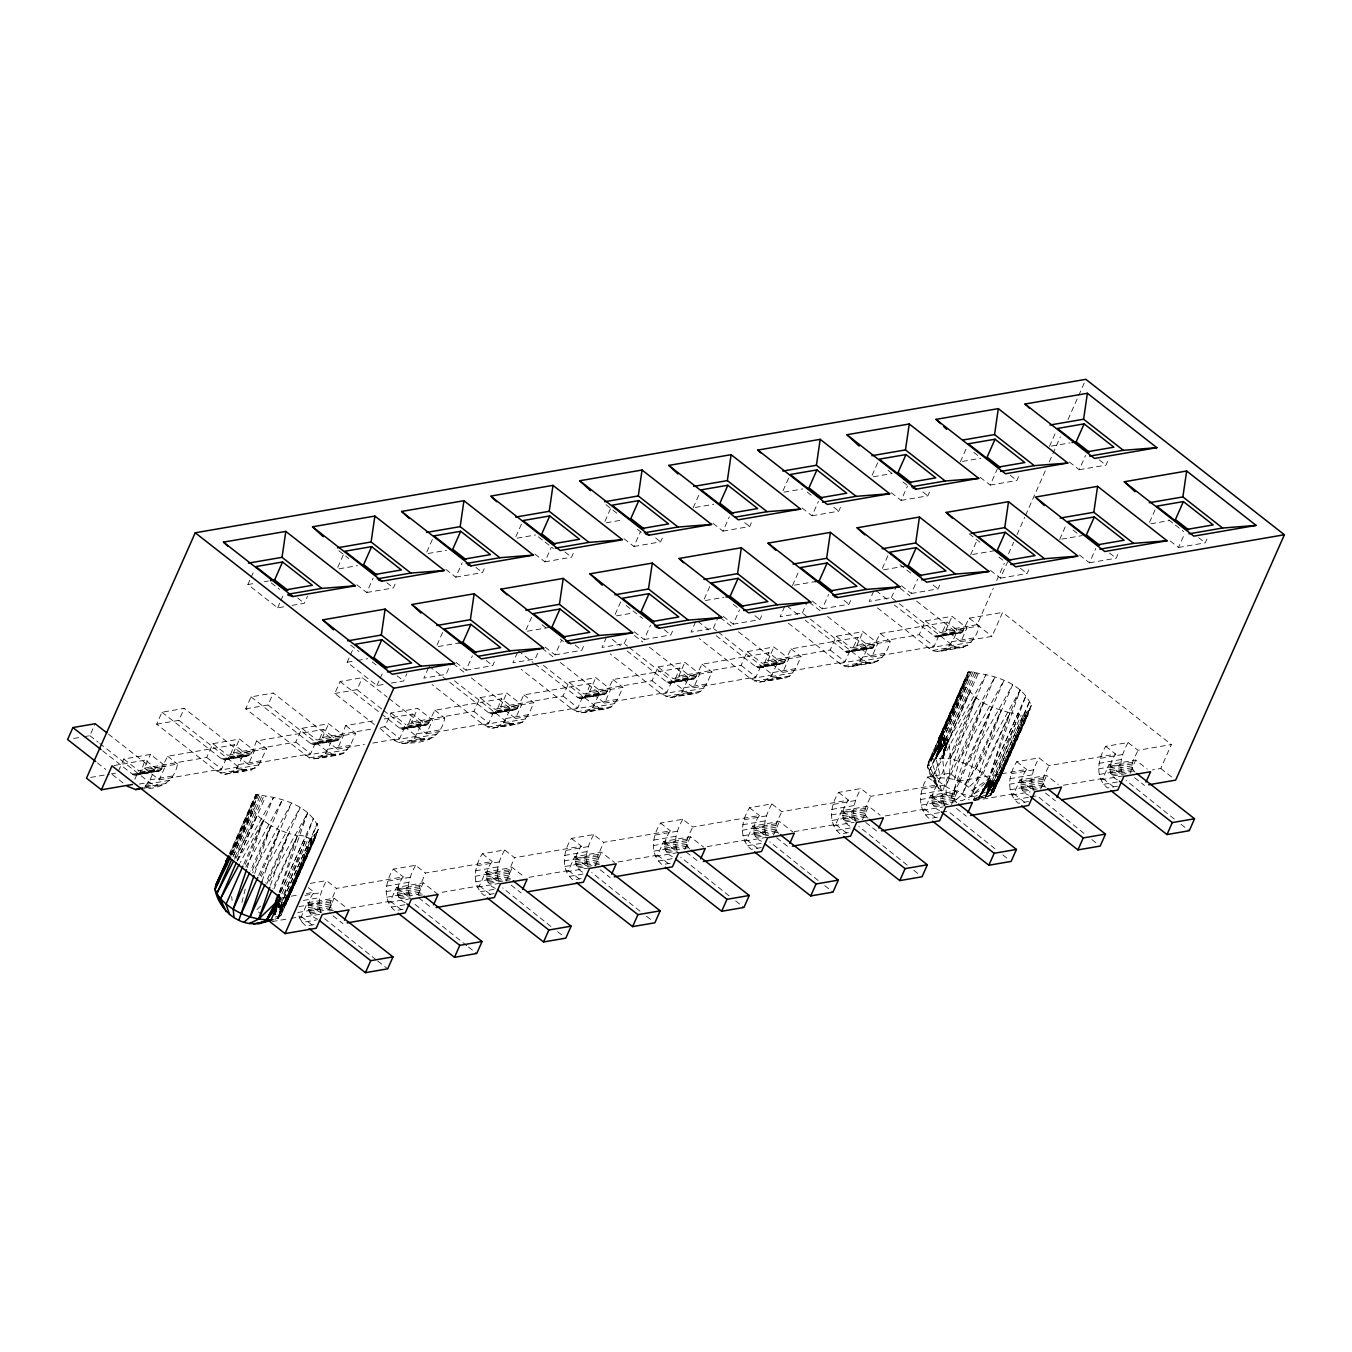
<?xml version="1.0" encoding="UTF-8"?>
<svg xmlns="http://www.w3.org/2000/svg" width="1352" height="1352" viewBox="0 0 1352 1352"><rect width="100%" height="100%" fill="white"/><g stroke="black" fill="none" stroke-linecap="round" stroke-linejoin="round"><path stroke-width="0.75" stroke-dasharray="5 3.75" d="M971.446 671.471L942.192 737.499L942.107 746L935.99 758.168L940.62 777.907C953.785 777.518 969.908 783.501 975.485 796.193L973.339 800.232L990.543 795.382L993.433 792.509L1031.272 705.457C1021.689 681.56 990.898 674.023 968.083 672.045L938.457 738.733C935.719 750.005 946.248 746.203 948.749 740.034L985.997 674.783L950.439 758.861L949.29 778.329M936.497 785.732L935.922 780.628L937.663 778.904L931.072 759.824L935.99 758.168L942.023 746.034L942.192 737.499L938.457 738.733L939.116 744.8L931.072 759.824L928.182 762.697L927.523 766.584C931.545 783.568 944.085 797.984 961.728 800.823L971.175 796.345L988.616 779.648L1017.87 713.619L1022.805 715.85L1027.013 716.036L1028.162 714.921L1026.675 712.098L1030.173 709.361L997.404 778.127C996.914 783.89 985.692 788.622 988.616 779.648L1009.876 712.859L1017.87 713.619M317.788 919.259C305.163 914.746 306.938 900.838 314.154 892.236L307.546 887.047M319.934 908.713L297.66 912.549L299.485 917.805L321.742 913.969C316.182 902.882 321.134 890.681 326.491 880.625L336.428 888.399L403.217 876.89C397.235 884.631 393.5 898.015 405.194 902.612M309.98 912.87L332.237 909.034L330.598 902.054L336.428 888.399M403.014 909.304L394.919 910.69C382.126 900.28 385.235 881.47 393.297 869.116L415.554 865.28L425.491 873.054L492.28 861.545C485.064 870.147 483.272 884.056 495.914 888.568M388.548 902.46L410.805 898.624C405.245 887.537 410.197 875.336 415.554 865.28M399.043 897.525L421.3 893.689L419.661 886.709L425.491 873.054M494.105 893.604L483.982 895.345C471.189 884.935 474.298 866.125 482.36 853.771L504.617 849.935L514.554 857.709L581.343 846.2C574.127 854.802 572.335 868.711 584.977 873.223M477.611 887.115L499.868 883.278C494.308 872.192 499.26 859.99 504.617 849.935M488.106 882.18L510.363 878.344L508.724 871.364L514.554 857.709M581.14 878.614L573.045 880C560.252 869.589 563.345 850.78 571.423 838.426L593.68 834.59L603.617 842.364L670.406 830.855C664.423 838.595 660.689 851.98 672.383 856.577M566.674 871.77L588.931 867.933C583.371 856.847 588.323 844.645 593.68 834.59M577.152 866.835L599.426 862.982L597.787 856.019L603.617 842.364M670.203 863.269L662.108 864.655C649.315 854.244 652.408 835.435 660.486 823.081L682.743 819.244L692.68 827.018L759.469 815.51C753.486 823.25 749.752 836.635 761.446 841.231M655.737 856.424L677.994 852.588C672.434 841.502 677.386 829.3 682.743 819.244M689.689 848.853C682.726 842.668 690.264 833.305 692.68 827.018M761.294 847.569L751.171 849.309C738.378 838.899 741.471 820.089 749.549 807.736L771.806 803.899L781.743 811.673L848.532 800.164C841.316 808.75 839.524 822.658 852.166 827.187M744.8 841.079L767.057 837.243C761.497 826.157 766.449 813.955 771.806 803.899M778.752 833.508C771.789 827.323 779.327 817.96 781.743 811.673M848.329 832.578L840.234 833.964C827.441 823.554 830.534 804.744 838.612 792.39L860.869 788.554L870.806 796.328L937.595 784.819C931.612 792.559 927.878 805.944 939.572 810.541M856.12 821.898C850.56 810.811 855.512 798.61 860.869 788.554M867.815 818.163C860.852 811.977 868.39 802.615 870.806 796.328M937.392 817.233L929.297 818.619C916.504 808.209 919.597 789.399 927.675 777.045L949.932 773.209L959.869 780.983L1026.658 769.474C1020.676 777.214 1016.941 790.599 1028.635 795.196M945.183 806.553C939.623 795.466 944.575 783.264 949.932 773.209M956.861 802.818C949.915 796.632 957.453 787.27 959.869 780.983M1028.483 801.533L1018.36 803.274C1005.567 792.863 1008.66 774.054 1016.738 761.7L1038.995 757.864L1048.915 765.638L1115.721 754.129C1109.738 761.869 1106.004 775.254 1117.698 779.851M1034.246 791.207C1028.686 780.121 1033.638 767.919 1038.995 757.864M1045.924 787.472C1038.978 781.287 1046.516 771.924 1048.915 765.638M1117.546 786.188L1107.423 787.929C1094.63 777.518 1097.723 758.709 1105.801 746.355L1128.058 742.518L1137.978 750.292L1171.39 744.529L1160.776 768.477L1152.462 769.896M1101.052 779.698L1123.309 775.862C1117.749 764.776 1122.701 752.574 1128.058 742.518M1134.987 772.127C1128.041 765.942 1135.579 756.579 1137.978 750.292M974.522 793.404L992.503 783.991L1029.886 700.674L993.433 792.509L975.079 798.525M968.083 672.045L938.829 738.074L939.505 745.865L931.072 759.824L939.184 743.887L965.7 678.282L969.198 675.527L967.711 672.721M973.068 671.792L943.814 737.82L945.792 743.853L942.597 757.847L944.575 777.721M241.923 902.477L245.591 887.622M954.428 779.698L959.007 761.159L994.886 676.963L950.439 758.861L935.99 758.168L939.505 745.865L940.586 746.253L935.99 758.168L944.524 744.8L942.192 737.499L948.749 740.034L950.439 758.861C967.204 763.424 987.585 771.046 994.109 788.622L975.485 796.193M1026.675 712.098L997.404 778.127L998.537 781.608L988.887 784.515L985.625 797.038L974.201 800.181M994.109 788.622L1031.272 705.457L993.433 792.509L997.404 778.127L990.543 795.382L985.625 797.038L989.664 784.988L988.887 784.515L985.625 797.038C964.449 798.102 941.871 788.3 929.111 771.215L965.987 686.951L964.601 682.185L965.7 678.282L928.182 762.697L935.922 780.628M274.777 919.242L278.039 918.143L281.317 906.178L284.613 901.547L318.785 828.218C309.185 804.322 278.411 796.801 255.579 794.824L256.711 798.305L231.631 854.886M974.775 672.35L945.521 738.378L946.991 742.704L942.597 757.847L944.524 744.8L942.107 746L943.933 745.155L935.99 758.168L939.556 745.915L940.586 746.253L938.829 738.074L939.116 744.8M275.436 917.078L280.946 915.27L284.917 900.888L278.039 918.143L281.639 905.857L286.404 903.711L284.917 900.888L314.171 834.877L317.686 832.122L280.946 915.27L278.039 918.143L282.129 905.316L286.032 904.37L315.658 837.682L314.171 834.877M279.239 892.59L297.372 835.62C303.777 833.677 309.219 840.809 315.286 838.358L315.658 837.682M989.529 784.937L985.625 797.038L993.821 783.399L998.537 781.608L1028.162 714.921M976.465 673.11L947.211 739.138L947.989 741.403L942.597 757.847L944.896 744.546L942.192 737.499L945.792 743.853M315.591 836.854L286.337 902.866L283.498 903.508L278.039 918.143L284.207 902.308L285.83 901.902L284.275 902.19L278.039 918.143L282.382 905.029L286.404 903.711L283.345 903.711L278.039 918.143L282.602 904.758L286.404 903.711L283.058 904.15L278.039 918.143L315.084 835.891M1024.427 716.171L995.173 782.183L990.205 785.09L985.625 797.038L991.709 784.836L993.821 783.399L990.543 795.382L995.849 780.949L998.908 780.949L994.869 782.267L990.543 795.382L1027.571 713.112M254.751 873.476L270.738 825.548C263.082 820.461 253.973 814.648 252.097 804.947L253.196 801.043L256.711 798.305M939.556 745.915L935.99 758.168L943.223 745.543M951.386 797.393L983.225 702.77L975.671 697.649L965.987 686.951L927.523 766.584L935.533 782.96M247.196 867.714L263.167 820.427L240.284 862.475M262.085 881.301L279.391 829.993L270.738 825.548L250.272 871.127M946.451 794.807L945.724 786.34L975.671 697.649L932.88 776.285L938.744 788.774M956.591 799.438L962.607 794.047L991.878 707.231L983.225 702.77L945.724 786.34M940.113 746.203L935.99 758.168L943.933 745.155M270.468 885.239L288.5 833.44L297.372 835.62L272.749 888.754M279.729 891.813L307.698 812.755L267.51 884.293M972.257 790.362L988.734 778.921L1020.202 689.976L975.891 768.865L964.551 784.329M279.999 906.769L317.382 823.452L281.605 911.4L318.785 828.218L280.946 915.27L281.605 911.4L279.999 906.769L313.596 818.163L280.489 892.202M992.503 783.991L1026.1 695.384L988.734 778.921M278.039 918.143L283.886 902.849L286.337 902.866L283.345 903.711M973.626 799.1L979.017 797.359L988.616 779.648L995.173 782.183L990.593 785.106L985.625 797.038L993.331 783.839L991.709 784.836L998.537 781.608L994.633 782.554L990.543 795.382L996.762 779.428L998.317 779.141L996.711 779.546L990.543 795.382L994.142 783.095L998.537 781.608L994.869 782.267M231.344 854.734L253.196 801.043L230.178 852.842M941.296 746.203L939.606 737.634L940.958 746.253L935.99 758.168L941.296 746.203L940.755 737.432L970.009 671.403M245.219 864.435L273.493 797.545L237.293 860.987M252.216 870.519L282.382 799.725L245.844 867.071M260.142 875.859L291.491 803.173L252.638 872.902M959.633 781.743L1003.995 680.411L959.007 761.159M233.389 855.681L253.5 809.73L231.513 855.225M266.733 884.005L300.144 807.634L260.294 878.276M975.891 768.865L1012.648 684.856L967.677 764.573M230.195 854.819L256.373 794.368M237.158 860.852L257.286 815.019L234.589 859.095M927.523 766.584L964.601 682.185L928.182 762.697L939.944 741.555L969.198 675.527M932.88 776.285L969.773 692.241L929.111 771.215M83.79 736.739L89.857 735.691L95.164 723.726M118.418 771.062L123.759 759.013L150.478 754.416L165.366 766.077L159.266 779.834L144.377 768.173L150.478 754.416M256.711 740.93L266.648 748.704L258.773 764.928L251.354 769.964L224.736 774.24L216.236 770.809L156.663 724.182L161.97 712.217L184.227 708.38L243.799 755.007C252.08 759.925 254.058 745.273 256.711 740.93L323.517 729.421L333.437 737.195L355.711 733.359L350.405 745.324L344.439 752.743L340.417 754.619L318.142 758.455L309.422 757.864L245.726 708.837L251.033 696.871L273.29 693.035L332.862 739.662C341.143 744.58 343.121 729.928 345.774 725.585L376.143 720.362M134.845 779.276L138.648 770.674L165.366 766.077M102.684 750.867L132.462 774.189C140.743 779.107 142.737 764.455 145.391 760.111L155.311 767.885L177.585 764.049C173.884 782.487 160.026 789.145 142.044 788.791M145.171 786.222L150.021 779.867L155.311 767.885M156.663 724.182L178.92 720.346L184.227 708.38M135.301 775.321L160.364 770.725L167.648 756.275L234.454 744.766L244.374 752.54L266.648 748.704M283.835 606.794L277.667 607.859L247.889 584.537L250.272 579.146M251.066 577.355L254.244 570.172M144.377 768.173L206.721 757.441L212.822 743.668L239.541 739.071L254.43 750.732L248.329 764.488L233.44 752.827L239.541 739.071M277.667 607.859L280.05 602.468M280.844 600.677L284.038 593.494M159.266 779.834L221.61 769.102L227.711 755.329L254.43 750.732M161.97 712.217L221.525 758.844C229.806 763.762 231.8 749.109 234.454 744.766M292.049 605.375L304.386 603.245L307.563 596.063M229.096 773.8L236.515 768.764L244.374 752.54M245.726 708.837L267.983 705L273.29 693.035M337.746 567.401L343.307 554.827M229.299 853.957L255.579 794.824M229.891 855.765L255.798 797.291M230.77 854.532L257.505 794.182M232.189 854.599L258.942 794.232M232.983 856.813L260.564 794.57M234.69 857.371L262.288 795.111M236.38 858.131L263.961 795.872M237.09 860.92L265.516 796.784M233.44 752.827L295.784 742.096L301.885 728.322L328.604 723.726L343.493 735.387L337.392 749.143L322.503 737.482L328.604 723.726M243.766 864.215L263.167 820.427M356.793 584.74L366.73 592.514L373.101 578.149M383.106 684.501L376.938 685.565L347.16 662.26L349.543 656.869M350.337 655.078L353.531 647.895M374.504 724.571L334.789 693.491L340.096 681.526L362.353 677.69L387.179 697.108M248.329 764.488L310.673 753.757L316.774 739.983L343.493 735.387M251.033 696.871L310.588 743.499C318.869 748.417 320.863 733.764 323.517 729.421M366.73 592.514L393.449 587.9L396.626 580.718M318.142 758.455L325.579 753.419L333.437 737.195M334.789 693.491L357.046 689.655L362.353 677.69M273.949 888.923L307.698 812.755M426.81 552.055L432.37 539.482M280.286 892.979L305.366 836.381M281.841 893.892L306.904 837.294M280.168 902.19L308.594 838.054M376.938 685.565L379.337 680.174M380.132 678.383L383.309 671.2M310.301 838.612L281.047 904.623L286.032 904.37L282.382 905.029M311.94 838.933L282.669 904.944L278.089 907.868L284.106 905.012L313.36 839M279.222 907.598L286.032 904.37L279.137 907.631L285.255 904.826L314.509 838.798M391.336 683.081L403.656 680.969L406.851 673.786M380.689 727.46L384.847 726.751L390.948 712.977L417.667 708.38L432.555 720.041L426.455 733.798L411.566 722.137L417.667 708.38M290.933 918.346L301.327 916.555L307.428 902.798L334.147 898.184L345.723 907.26M445.856 569.395L455.793 577.169L462.147 562.804M437.017 645.107L442.594 632.55M428.398 667.888L423.852 678.146L446.109 674.31L450.655 664.052M372.73 743.059L399.736 738.412L405.837 724.638L432.555 720.041M381.45 713.907L399.651 728.153C407.932 733.071 409.909 718.419 412.58 714.076L422.5 721.85L444.774 718.013C441.056 737.617 425.677 743.025 407.205 743.11C394.192 745.645 386.114 731.432 376.16 725.872M328.806 910.234L334.147 898.184M455.793 577.169L482.512 572.555L485.689 565.373M407.205 743.11L414.641 738.074L422.5 721.85M402.49 729.286L427.553 724.689L434.837 710.239L501.643 698.731L511.563 706.505L533.837 702.668L528.531 714.633L522.548 722.053L518.543 723.928L491.925 728.204L483.408 724.773L432.116 684.619M515.872 536.71L521.433 524.137M456.08 662.446L466.001 670.22L472.372 655.855M466.001 670.22L492.719 665.623L495.914 658.441M411.566 722.137L473.91 711.405L480.011 697.632L506.73 693.035L521.618 704.696L515.518 718.453L500.629 706.792L506.73 693.035M350.912 908.02L390.39 901.209L396.491 887.453L423.21 882.839L438.099 894.5M534.919 554.05L544.856 561.824L551.21 547.459M526.08 629.762L531.657 617.205M517.461 652.543L512.915 662.801L535.172 658.965L539.718 648.707M426.455 733.798L488.799 723.067L494.9 709.293L521.618 704.696M429.159 666.181L488.714 712.808C496.995 717.726 498.972 703.074 501.643 698.731M417.869 894.889L423.21 882.839M544.856 561.824L571.575 557.21L573.958 551.819M496.268 727.765L503.688 722.728L511.563 706.505M491.553 713.94L516.616 709.344L523.9 694.894L590.706 683.385L600.626 691.159L622.9 687.323L617.594 699.288L611.611 706.707L607.606 708.583L580.988 712.859L572.471 709.428L521.179 669.274M604.935 521.365L610.496 508.791M545.143 647.101L555.064 654.875L561.435 640.51M555.064 654.875L581.783 650.278L584.96 643.096M500.629 706.792L562.973 696.06L569.074 682.287L595.793 677.69L610.682 689.351L604.581 703.108L589.692 691.447L595.793 677.69M442.036 892.303L479.453 885.864L485.554 872.108L512.273 867.494L523.849 876.569M623.982 538.704L633.919 546.478L640.273 532.113M615.143 614.416L620.703 601.86M606.524 637.198L601.978 647.456L624.235 643.62L627.548 646.205M515.518 718.453L577.862 707.704L583.963 693.948L610.682 689.351M534.767 663.781L577.777 697.463C586.058 702.381 588.035 687.729 590.706 683.385M506.172 881.267L512.273 867.494M633.919 546.478L660.638 541.865L663.021 536.474M585.332 712.419L592.751 707.383L600.626 691.159M624.235 643.62L627.277 636.775M580.616 698.595L605.679 693.998L612.963 679.549L679.769 668.04L689.689 675.814L711.963 671.978L706.657 683.943L700.674 691.362L696.669 693.238L670.051 697.497L661.534 694.083L610.242 653.929M693.187 507.811L699.559 493.446M634.206 631.756L644.127 639.53L650.498 625.165M644.127 639.53L670.846 634.933L673.228 629.542M589.692 691.447L652.036 680.715L658.137 666.942L684.856 662.345L699.745 674.006L693.644 687.762L678.755 676.101L684.856 662.345M529.021 877.33L568.516 870.519L574.617 856.762L601.336 852.149L614.568 862.508M713.045 523.359L722.982 531.116L729.336 516.768M704.206 599.071L709.766 586.514M695.587 621.852L691.041 632.111L713.298 628.274L716.611 630.86M604.581 703.108L666.925 692.359L673.026 678.603L699.745 674.006M627.125 651.022L666.84 682.118C675.121 687.036 677.098 672.383 679.769 668.04M595.235 865.922L601.336 852.149M722.982 531.116L749.701 526.519L752.084 521.128M674.394 697.074L681.814 692.038L689.689 675.814M713.298 628.274L718.605 616.309M669.679 683.25L694.742 678.653L702.026 664.204L768.832 652.695L778.752 660.469L801.026 656.633L795.72 668.598L789.737 676.017L785.732 677.876L759.114 682.152L750.597 678.738L699.305 638.583M788.622 478.101L782.25 492.466L802.818 488.917M723.269 616.411L733.19 624.185L739.561 609.82M733.19 624.185L759.908 619.588L762.291 614.197M678.755 676.101L741.099 665.37L747.2 651.596L773.919 647L788.808 658.661L782.707 672.417L767.818 660.756L773.919 647M618.084 861.968L657.579 855.174L663.68 841.4L690.399 836.803L703.631 847.163M802.108 508.014L812.045 515.771L818.399 501.423M792.475 585.517L798.829 571.169M784.65 606.507L780.104 616.765L802.361 612.929L861.934 659.556C875.099 670.186 887.943 653.641 890.089 641.287L880.152 633.513L872.851 647.963L846.335 652.222L805.251 620.331M693.644 687.762L755.988 677.014L762.089 663.257L788.808 658.661M716.188 635.677L755.903 666.773C764.184 671.69 766.162 657.038 768.832 652.695M690.399 836.803L684.298 850.577L699.187 862.221M812.045 515.771L838.764 511.174L841.147 505.783M763.457 681.712L770.877 676.693L778.752 660.469M802.361 612.929L806.907 602.671M758.742 667.905L783.788 663.308L791.089 648.859L857.895 637.35L867.815 645.124L890.089 641.287M872.108 475.329L877.685 462.756M812.332 601.065L822.253 608.839L828.624 594.474M822.253 608.839L848.971 604.243L851.354 598.851M767.818 660.756L830.162 650.025L836.263 636.251L862.982 631.654L877.87 643.298L871.77 657.072L856.881 645.411L862.982 631.654M707.147 846.622L746.642 839.829L752.743 826.055L779.462 821.458L792.694 831.818M891.171 492.669L901.108 500.426L907.462 486.078M882.332 568.381L887.892 555.807M873.713 591.162L869.167 601.42L891.424 597.584L950.997 644.211C964.162 654.841 977.006 638.296 979.135 625.942L969.215 618.168L961.914 632.618L935.398 636.876L894.314 604.986M782.707 672.417L845.051 661.669L851.152 647.912L877.87 643.298M847.805 652.56L851.726 650.735L857.895 637.35M773.361 835.215L779.462 821.458M901.108 500.426L927.827 495.829L930.21 490.438M788.368 623.238L839.66 663.393C852.842 674.023 865.686 657.478 867.815 645.124M891.424 597.584L896.731 585.602L909.964 595.978M960.376 461.776L966.748 447.411M901.395 585.72L911.316 593.494L917.687 579.129M911.316 593.494L938.034 588.88L940.417 583.506M856.881 645.411L919.225 634.679L925.326 620.906L952.045 616.309L966.933 627.953L960.833 641.727L945.944 630.066L952.045 616.309M794.131 831.649L835.705 824.483L841.806 810.71L868.525 806.113L880.101 815.172M980.234 477.324L990.171 485.081L997.32 468.924M970.601 554.827L976.955 540.462M871.77 657.072L934.114 646.324L940.215 632.567L966.933 627.953M936.868 637.215L940.789 635.389L946.958 622.005L956.878 629.778L979.135 625.942M862.424 819.87L868.525 806.113M990.171 485.081L1016.89 480.484L1020.067 473.301M877.431 607.893L928.723 648.047C941.905 658.678 954.749 642.132 956.878 629.778M1049.439 446.43L1055.811 432.065M945.944 630.066L977.107 624.692L993.247 588.272M996.661 580.6L1004.299 563.361M1008.541 553.762L1013.645 542.27M1017.042 534.598L1024.681 517.343M1025.543 515.433L1045.924 469.431M1049.321 461.759L1060.357 436.831M1068.012 419.576L1084.997 381.247M990.458 570.375L1000.379 578.149L1007.544 561.993M968.86 671.606L938.525 739.578L939.302 743.346L931.072 759.824L939.268 745.51L938.829 738.074L940.958 746.253M939.184 743.887L938.457 738.733L939.116 744.394L931.072 759.824L939.471 742.789L939.032 740.541L939.944 741.555L931.072 759.824L939.15 745.189L938.829 738.074L939.184 745.256L931.072 759.824L939.691 742.18L938.525 739.578L939.319 743.296L939.032 740.541L968.302 674.513M960.833 641.727L992.013 636.353L1002.609 612.422L1171.39 744.529M978.003 674.023L948.749 740.034L942.597 757.847L945.487 744.09L942.192 737.499M1000.379 578.149L1027.097 573.535L1029.48 568.161M885.273 815.932L924.768 809.138L930.869 795.365L957.588 790.768L969.164 799.826M975.671 697.649L938.542 781.439L942.141 791.866M1069.297 461.962L1079.234 469.735L1085.588 455.37M1059.664 539.482L1066.018 525.117M951.487 804.524L957.588 790.768M1079.234 469.735L1105.953 465.139L1109.13 457.956M1020.202 689.976L983.073 773.767L968.86 787.27M1019.408 714.532L990.154 780.543L988.075 781.456L979.017 797.359L988.887 784.515L990.205 785.09L988.887 784.515M1022.805 715.85L993.551 781.862L988.042 782.69L979.017 797.359L988.295 783.653L995.173 782.183L988.329 783.737L979.017 797.359L988.177 780.915L990.154 780.543L988.261 780.56L979.017 797.359L988.143 783.18L995.173 782.183L988.515 784.059L979.017 797.359L988.025 782.115L991.844 781.304L1021.098 715.293M1025.864 716.222L996.61 782.25L990.932 785.056L985.625 797.038L992.723 784.295M1079.504 555.03L1089.442 562.804L1095.813 548.439M993.331 783.839L985.625 797.038L991.641 784.87L997.759 782.048L1027.013 716.036M995.849 780.949L998.824 780.104L1028.078 714.076M1089.442 562.804L1116.16 558.19L1119.338 551.008M974.336 800.587L1013.831 793.793L1019.915 780.019L1046.634 775.423L1058.227 784.481M1149.521 522.345L1155.081 509.772M1040.55 789.179L1046.634 775.423M1170.224 540.986L1178.505 547.459L1184.876 533.094M1178.505 547.459L1205.223 542.845L1207.606 537.471M1063.399 785.242L1102.894 778.448L1108.978 764.674L1135.697 760.077L1147.29 769.136M1130.373 772.127L1135.697 760.077M258.688 875.488L279.391 829.993L288.5 833.44L265.82 882.704M953.937 790.633L991.878 707.231L1009.876 712.859L971.175 796.345L1000.987 710.679L962.607 794.047M931.072 759.824L939.589 742.451L939.032 740.541M279.272 909.575L280.844 906.601M979.017 797.359L988.042 782.69L993.551 781.862L988.025 782.115M260.632 905.992L256.373 910.031L259.77 913.141M277.701 907.868L282.669 904.944L277.397 905.705M284.106 905.012L278.428 907.834L285.255 904.826M990.593 785.106L996.61 782.25M279.137 907.631L286.032 904.37M991.641 784.87L998.537 781.608M990.932 785.056L997.759 782.048M277.954 906.702L282.669 904.944L277.684 906.364M937.663 778.904L940.62 777.907M988.143 783.18L993.551 781.862M998.824 780.104L995.985 780.746L990.543 795.382L995.106 781.98L998.908 780.949L995.562 781.371L990.543 795.382L996.39 780.087L998.824 780.104L996.711 779.546M247.889 584.537L256.103 583.118M264.333 581.698L268.44 581.005M338.997 568.837L357.503 565.66M428.06 553.492L446.566 550.298M517.123 538.147L535.629 534.953M606.186 522.802L622.63 519.962M695.249 507.456L713.755 504.262M873.375 476.766L891.864 473.572M962.438 461.421L980.927 458.227M1051.501 446.075L1069.99 442.881M347.16 662.26L355.373 660.841M357.435 660.486L367.71 658.711M438.285 646.56L458.835 643.011M527.348 631.215L549.943 627.311M616.394 615.87L632.837 613.031M705.457 600.508L723.962 597.33M794.52 585.163L815.087 581.63M883.583 569.817L906.195 565.93M972.646 554.472L995.258 550.585M1061.709 539.127L1082.259 535.595M1150.772 523.782L1169.277 520.605M73.667 738.479L81.762 737.093M113.957 765.536L145.391 760.111M384.238 718.96L412.58 714.076M880.152 633.513L946.958 622.005M969.215 618.168L1002.609 612.422M90.652 777.434L109.343 774.223M111.422 773.851L115.579 773.141M322.503 737.482L372.375 728.897M140.084 772.093L162.358 768.257M229.147 756.748L251.421 752.912M318.21 741.403L340.484 737.567M407.273 726.058L429.53 722.221M496.336 710.713L518.593 706.876M585.399 695.367L607.656 691.531M674.462 680.022L696.719 676.169M763.525 664.66L785.782 660.824M852.588 649.315L874.845 645.479M941.651 633.97L963.908 630.133M132.462 774.189L154.736 770.353L159.029 771.35M221.525 758.844L243.799 755.007M310.588 743.499L332.862 739.662M399.651 728.153L421.925 724.317L426.201 725.314M488.714 712.808L510.988 708.972L515.264 709.969M577.777 697.463L600.051 693.627L604.327 694.624M666.84 682.118L689.114 678.282L693.39 679.279M755.903 666.773L778.177 662.936L782.453 663.933M844.966 651.427L867.24 647.591L871.516 648.571M934.029 636.082L956.303 632.246L960.579 633.226M139.222 773.513L161.496 769.677M228.285 758.168L250.559 754.315M317.348 742.806L339.622 738.969M406.411 727.46L428.685 723.624M495.474 712.115L517.748 708.279M584.537 696.77L606.811 692.934M673.6 681.425L695.874 677.589M762.663 666.08L784.937 662.243M851.726 650.735L874 646.898M940.789 635.389L963.063 631.553M133.848 774.983L156.105 771.147M222.911 759.638L245.168 755.802M311.974 744.293L334.231 740.457M401.037 728.948L423.294 725.111M490.1 713.602L512.357 709.766M579.163 698.257L601.42 694.421M668.226 682.912L690.483 679.076M757.289 667.567L779.546 663.731M846.335 652.222L868.609 648.385M935.398 636.876L957.672 633.04M138.09 774.561L160.364 770.725M227.153 759.216L249.427 755.379M316.216 743.87L338.49 740.034M405.279 728.525L427.553 724.689M494.342 713.18L516.616 709.344M583.405 697.835L605.679 693.998M672.468 682.49L694.742 678.653M761.531 667.144L783.788 663.308M850.594 651.799L872.851 647.963M939.657 636.454L961.914 632.618M224.364 759.976L248.092 756.005M313.427 744.631L337.155 740.659M150.021 779.867L172.279 776.031M239.067 764.522L261.342 760.686M328.13 749.16L350.405 745.324M417.193 733.815L439.468 729.979M506.256 718.47L528.531 714.633M595.319 703.125L617.594 699.288M684.382 687.779L706.657 683.943M773.445 672.434L795.72 668.598M862.508 657.089L884.783 653.253M951.571 641.744L973.846 637.907M337.392 749.143L364.415 744.496M139.307 784.059L149.43 782.318L153.553 784.718L162.291 785.309M216.236 770.809L238.493 766.973L242.616 769.372L251.354 769.964M305.298 755.464L327.556 751.627L331.679 754.027L340.417 754.619M394.345 740.119L416.619 736.282L420.742 738.682L429.48 739.274M483.408 724.773L505.682 720.937L509.805 723.337L518.543 723.928M572.471 709.428L594.745 705.592L598.868 707.992L607.606 708.583M661.534 694.083L683.808 690.247L687.931 692.647L696.669 693.238M750.597 678.738L772.871 674.902L776.994 677.301L785.732 677.876M839.66 663.393L861.934 659.556M928.723 648.047L950.997 644.211M147.452 784.109L169.71 780.273M236.515 768.764L258.773 764.928M325.579 753.419L347.836 749.583M414.641 738.074L436.899 734.237M503.688 722.728L525.962 718.892M592.751 707.383L615.025 703.547M681.814 692.038L704.088 688.202M770.877 676.693L793.151 672.857M859.94 661.348L882.214 657.511M949.003 646.002L971.277 642.166M145.458 786.12L153.553 784.718M220.359 773.209L242.616 769.372M309.422 757.864L331.679 754.027M398.485 742.518L420.742 738.682M487.548 727.173L509.805 723.337M576.594 711.828L598.868 707.992M665.657 696.483L687.931 692.647M754.72 681.138L776.994 677.301M843.783 665.792L866.057 661.956M932.846 650.447L955.12 646.611M144.039 787.27L166.313 783.433M233.102 771.924L255.376 768.088M322.165 756.579L344.439 752.743M411.228 741.234L433.485 737.398M500.291 725.889L522.548 722.053M589.354 710.544L611.611 706.707M678.417 695.198L700.674 691.362M767.48 679.853L789.737 676.017M856.543 664.508L878.8 660.672M945.606 649.163L967.863 645.327M145.796 787.844L157.947 785.749M224.736 774.24L247.01 770.403M313.799 758.894L336.073 755.058M402.862 743.549L425.136 739.713M491.925 728.204L514.199 724.368M580.988 712.859L603.262 709.023M670.051 697.497L692.308 693.66M759.114 682.152L781.371 678.315M848.177 666.806L870.434 662.97M937.24 651.461L959.497 647.625M852.52 666.367L874.795 662.531M941.583 651.022L963.858 647.185M310.301 883.414L326.491 880.625M282.72 897.643L298.437 894.939M306.296 893.587L314.154 892.236M304.994 895.379L321.201 892.59M387.99 881.082L410.264 877.245M477.053 865.736L499.31 861.9M566.116 850.391L588.373 846.555M655.179 835.046L677.437 831.21M744.242 819.701L766.5 815.864M833.305 804.356L855.562 800.519M922.368 789.01L944.626 785.174M1011.431 773.665L1033.688 769.829M1100.494 758.32L1122.752 754.484M303.456 900.432L319.647 897.643M386.435 886.135L408.71 882.298M475.498 870.789L497.773 866.953M564.561 855.444L586.836 851.608M653.624 840.099L675.899 836.263M742.687 824.754L764.962 820.918M831.75 809.409L854.008 805.572M920.813 794.063L943.071 790.21M1009.876 778.701L1032.134 774.865M1098.939 763.356L1121.197 759.52M308.864 904.201L331.122 900.364M397.91 888.856L420.185 885.019M486.973 873.51L509.248 869.674M576.037 858.165L598.311 854.329M665.1 842.82L687.374 838.984M754.163 827.475L776.437 823.638M843.226 812.13L865.5 808.293M932.288 796.784L954.563 792.948M1021.351 781.439L1043.626 777.603M1110.414 766.094L1132.689 762.258M298.978 906.617L319.207 903.136M386.013 891.627L408.27 887.791M475.076 876.282L497.333 872.446M564.139 860.937L586.396 857.1M653.202 845.591L675.459 841.755M742.265 830.246L764.522 826.41M831.311 814.901L853.585 811.065M920.374 799.556L942.648 795.72M1009.437 784.211L1031.711 780.374M1098.5 768.865L1120.774 765.029M308.34 905.891L330.598 902.054M397.404 890.546L419.661 886.709M486.466 875.2L508.724 871.364M575.529 859.855L597.787 856.019M664.592 844.493L686.85 840.657M753.655 829.148L775.913 825.312M842.718 813.803L864.976 809.966M931.782 798.457L954.039 794.621M1020.844 783.112L1043.102 779.276M1109.891 767.767L1132.165 763.931M308.188 907.716L330.463 903.88M397.251 892.371L419.526 888.534M486.314 877.026L508.589 873.189M575.377 861.68L597.652 857.844M664.44 846.335L686.715 842.499M753.503 830.99L775.778 827.154M842.566 815.645L864.841 811.808M931.629 800.299L953.904 796.463M1020.692 784.954L1042.967 781.118M1109.755 769.609L1132.013 765.773M308.442 909.575L330.699 905.739M397.505 894.23L419.762 890.393M486.551 878.884L508.825 875.048M575.614 863.539L597.888 859.703M664.677 848.194L686.951 844.358M753.74 832.849L776.014 829.013M842.803 817.504L865.077 813.667M931.866 802.158L954.14 798.322M1020.929 786.813L1043.203 782.977M1109.992 771.468L1132.266 767.632M386.723 897.187L408.997 893.351M475.786 881.842L498.06 878.006M564.849 866.497L587.123 862.66M653.912 851.152L676.186 847.315M742.975 835.806L765.249 831.97M832.038 820.461L854.295 816.625M921.101 805.116L943.358 801.28M1010.164 789.771L1032.421 785.934M1099.227 774.426L1121.484 770.589M309.033 911.332L331.308 907.496M398.096 895.987L420.371 892.151M487.159 880.642L509.434 876.806M576.222 865.297L598.497 861.461M665.285 849.952L687.56 846.115M754.348 834.606L776.623 830.77M843.411 819.261L865.686 815.425M932.474 803.916L954.749 800.08M1021.537 788.554L1043.812 784.718M1110.6 773.209L1132.875 769.372M666.215 851.473L688.489 847.636M755.278 836.127L777.552 832.291M844.341 820.782L866.615 816.946M933.404 805.437L955.678 801.601M1022.467 790.092L1044.741 786.256M1111.53 774.747L1133.804 770.91M311.163 914.07L321.286 912.33M329.381 910.927L333.437 910.234M400.226 898.725L410.349 896.984M418.444 895.582L422.5 894.889M489.289 883.38L503.468 880.946M505.479 880.591L511.563 879.544M578.352 868.035L592.531 865.601M594.542 865.246L600.626 864.198M667.415 852.689L677.538 850.949M756.478 837.344L768.629 835.249M845.541 821.999L861.731 819.211M934.604 806.654L948.766 804.203M1023.667 791.309L1037.829 788.858M1112.73 775.963L1130.948 772.82M272.225 921.574L288.855 918.701M833.863 825.734L854.092 822.253M922.926 810.389L943.155 806.907M1011.989 795.044L1030.207 791.9M299.485 917.805L302.273 922.419L316.452 919.968M391.336 907.074L409.555 903.93M480.399 891.728L494.578 889.278M569.462 876.383L583.642 873.933M658.525 861.038L676.744 857.895M747.588 845.693L761.767 843.242M836.651 830.331L850.83 827.897M925.714 814.986L939.893 812.552M941.905 812.197L947.989 811.149L996.238 849.749M1014.777 799.64L1028.94 797.207M1030.968 796.852L1037.052 795.804L1085.301 834.404M1103.84 784.295L1118.003 781.862M313.968 924.65L305.856 926.036L302.273 922.419M988.075 781.456L991.844 781.304M284.207 902.308L286.337 902.866M1099.328 459.95L1105.953 465.139M1198.599 537.673L1205.223 542.845M1168.77 519.912L1173.739 523.799M1175.395 525.083L1183.659 531.556M1010.265 475.296L1016.89 480.484M1109.536 553.019L1116.16 558.19M973.812 452.362L978.78 456.249M1073.082 530.068L1078.051 533.955M922.858 491.942L927.827 495.829M1020.473 568.364L1027.097 573.535M888.061 470.293L893.03 474.18M902.95 481.954L907.919 485.841M969.131 533.753L982.363 544.129M998.925 557.075L1003.877 560.962M833.795 507.287L838.764 511.174M933.066 585.01L938.034 588.88M977.107 624.692L992.013 636.353M1160.776 768.477L1172.353 777.535M807.262 492.111L812.231 495.998M899.925 564.646L911.501 573.721M1105.801 746.355L1115.721 754.129M916.588 601.15L956.303 632.246M1134.565 777.721L1144.502 785.495M925.326 620.906L940.215 632.567M1108.978 764.674L1120.571 773.75M1174.364 819.058L1126.115 780.459M1180.989 824.247L1189.253 830.72M876.113 590.74L887.706 599.815M919.225 634.679L934.114 646.324M1102.894 778.448L1114.471 787.506M744.732 522.632L749.701 526.519M844.003 600.356L848.971 604.243M1016.738 761.7L1026.658 769.474M809.324 602.248L820.901 611.324M827.525 616.495L867.24 647.591M1045.502 793.066L1055.439 800.84M836.263 636.251L851.152 647.912M1019.915 780.019L1033.165 790.379M1091.926 839.592L1096.878 843.479M787.05 606.085L798.643 615.16M830.162 650.025L845.051 661.669M1013.831 793.793L1025.408 802.851M655.669 537.978L660.638 541.865M754.94 615.701L759.908 619.588M791.089 648.859L801.026 656.633M605.983 504.668L619.216 515.028M637.417 529.291L642.386 533.161M733.392 604.412L738.344 608.299M927.675 777.045L937.595 784.819M720.261 617.594L731.838 626.669M738.462 631.84L778.177 662.936M956.439 808.412L966.376 816.185M747.2 651.596L762.089 663.257M930.869 795.365L944.102 805.724M718.267 632.161L772.871 674.902M1002.863 854.937L1007.815 858.824M697.987 621.43L709.58 630.505M741.099 665.37L755.988 677.014M924.768 809.138L936.344 818.197M564.95 552.038L571.575 557.21M664.238 629.745L670.846 634.933M702.026 664.204L711.963 671.978M538.434 536.862L543.386 540.749M545.042 542.034L553.323 548.523M626.128 605.51L642.673 618.455M838.612 792.39L848.532 800.164M634.51 635.541L642.775 642.014M649.399 647.185L689.114 678.282M865.719 822.472L877.313 831.531M658.137 666.942L673.026 678.603M841.806 810.71L855.039 821.087M629.204 647.507L683.808 690.247M907.175 865.111L858.926 826.495M913.8 870.282L918.752 874.169M612.236 639.378L620.517 645.85M652.036 680.715L666.925 692.359M835.705 824.483L847.282 833.542M475.887 567.384L482.512 572.555M575.175 645.09L581.783 650.278M612.963 679.549L622.9 687.323M542.017 624.742L546.985 628.629M560.218 638.989L563.53 641.575M749.549 807.736L759.469 815.51M542.135 648.284L553.712 657.359M560.336 662.531L600.051 693.627M776.656 837.817L788.25 846.876M569.074 682.287L583.963 693.948M752.743 826.055L765.976 836.432M543.453 665.438L594.745 705.592M818.112 880.456L769.863 841.857M824.737 885.628L833.001 892.1M518.222 650.836L533.111 662.48M562.973 696.06L577.862 707.704M746.642 839.829L758.218 848.887M386.824 582.729L393.449 587.9M486.112 660.435L492.719 665.623M523.9 694.894L533.837 702.668M338.794 550.703L348.715 558.477M660.486 823.081L670.406 830.855M453.072 663.629L464.649 672.705M471.273 677.876L510.988 708.972M480.011 697.632L494.9 709.293M663.68 841.4L678.569 853.061M454.39 680.783L505.682 720.937M729.049 895.801L680.8 857.202M735.674 900.973L743.938 907.446M473.91 711.405L488.799 723.067M657.579 855.174L670.812 865.533M297.761 598.074L304.386 603.245M397.049 675.78L403.656 680.969M434.837 710.239L444.774 718.013M271.245 582.898L279.509 589.371M350.658 645.073L358.939 651.546M372.172 661.905L377.14 665.792M571.423 838.426L581.343 846.2M388.835 698.409L421.925 724.317M600.187 869.792L610.124 877.566M390.948 712.977L405.837 724.638M574.617 856.762L587.85 867.122M357.046 689.655L381.872 709.09M383.529 710.375L416.619 736.282M639.986 911.147L591.737 872.547M646.611 916.318L651.58 920.205M340.096 681.526L379.794 712.605M384.847 726.751L399.736 738.412M568.516 870.519L581.749 880.879M345.774 725.585L355.711 733.359M482.36 853.771L492.28 861.545M511.14 885.154L521.061 892.912M301.885 728.322L316.774 739.983M485.554 872.108L498.787 882.467M267.983 705L327.556 751.627M550.923 926.492L502.674 887.892M557.548 931.663L564.173 936.851M295.784 742.096L310.673 753.757M479.453 885.864L491.029 894.939M393.297 869.116L403.217 876.89M418.765 897.897L431.998 908.257M212.822 743.668L227.711 755.329M396.491 887.453L409.724 897.812M178.92 720.346L238.493 766.973M466.829 945.724L413.611 903.237M468.485 947.008L476.766 953.481M206.721 757.441L221.61 769.102M390.39 901.209L401.966 910.285M167.648 756.275L177.585 764.049M108.413 734.085L154.736 770.353M333.014 915.845L342.935 923.602M123.759 759.013L138.648 770.674M307.428 902.798L320.661 913.158M89.857 735.691L98.138 742.163M99.794 743.465L149.43 782.318M376.11 959.768L324.548 918.583M377.766 961.069L387.703 968.843M301.327 916.555L312.904 925.63M97.378 762.849L105.659 769.322M112.267 774.493L123.86 783.568M947.989 741.403L945.521 738.378L947.144 742.518L942.597 757.847L946.079 743.6L943.814 737.82L946.991 742.704M943.814 737.82L946.62 743.076L942.597 757.847L948.056 741.302L947.211 739.138M940.755 737.432L942.023 746.034M938.457 738.733L939.116 744.377M231.682 896.511L232.088 900.483"/><path stroke-width="1.5" d="M228.471 855.85L225.953 861.511L226.392 865.28L226.037 862.339L228.539 856.678L215.678 885.459L215.019 889.346C218.956 911.62 244.475 932.052 266.513 920.137L276.383 907.277L274.524 914.442C277.768 907.834 273.408 901.226 278.613 894.551M285.813 531.404L355.306 585.805L321.759 588.407L282.044 557.328L285.813 531.404L223.469 542.135L228.065 546.411M374.876 516.058L444.369 570.46L410.822 573.062L371.107 541.983L374.876 516.058L312.532 526.79L323.246 536.744M385.1 609.11L454.593 663.511L421.03 666.13L381.332 635.034L385.1 609.11L322.756 619.858L333.454 629.812M463.939 500.713L533.432 555.114L499.885 557.717L460.17 526.638L463.939 500.713L401.595 511.445L409.25 518.56M474.163 593.765L543.656 648.166L510.093 650.785L470.378 619.689L474.163 593.765L411.819 604.513L420.996 613.048M620.399 539.921L588.948 542.372L549.233 511.293L553.002 485.368L490.658 496.099L560.15 550.501L622.495 539.769L553.002 485.368M563.226 578.419L632.719 632.82L599.156 635.44L559.441 604.344L563.226 578.419L500.882 589.168L507 594.846M642.065 470.023L711.558 524.424L678.011 527.027L638.296 495.947L642.065 470.023L579.721 480.754L590.435 490.708M652.289 563.074L721.782 617.475L688.219 620.095L648.504 588.999L652.289 563.074L589.945 573.823L602.181 585.196M731.128 454.678L800.621 509.079L767.074 511.681L727.359 480.602L731.128 454.678L668.784 465.409L677.96 473.944M741.352 547.729L810.845 602.13L777.282 604.75L737.567 573.654L741.352 547.729L679.008 558.477L683.588 562.736M820.191 439.332L889.684 493.733L856.137 496.336L816.422 465.257L820.191 439.332L757.847 450.064L760.906 452.903M830.398 532.384L899.908 586.785L866.345 589.404L826.63 558.308L830.398 532.384L768.071 543.132L775.71 550.23M909.254 423.987L978.747 478.371L945.2 480.991L905.485 449.912L909.254 423.987L846.91 434.719L859.145 446.092M919.461 517.039L988.954 571.44L955.408 574.059L915.693 542.963L919.461 517.039L857.117 527.787L864.773 534.885M998.317 408.625L1067.81 463.026L1034.263 465.646L994.548 434.567L998.317 408.625L935.973 419.373L940.569 423.632M1075.922 556.263L1044.471 558.714L1004.756 527.618L1008.524 501.693L946.18 512.442L952.315 518.12M1087.38 393.28L1156.873 447.681L1123.326 450.3L1083.611 419.221L1087.38 393.28L1025.036 404.028L1029.632 408.287M1167.08 540.749L1133.534 543.369L1093.819 512.273L1097.587 486.348L1035.243 497.097L1104.736 551.498L1167.08 540.749L1097.587 486.348M1186.65 471.003L1256.143 525.404L1222.597 528.024L1182.882 496.928L1186.65 471.003L1124.306 481.751L1135.021 491.689M274.811 914.611L276.484 909.423M238.881 920.154L254.091 875.471M233.964 917.586L233.22 909.102L246.537 869.691M244.087 922.216L250.12 916.825L262.085 881.301M269.775 887.233L258.671 919.106L249.224 923.585M273.138 919.799C251.962 920.881 229.384 911.079 216.624 893.976L231.699 859.517M222.134 903.897L215.019 889.346L229.35 856.745M226.24 911.552L220.376 899.046L236.313 862.762M106.757 732.784L95.164 723.726L72.907 727.562L67.6 739.527L95.722 761.548M1148.659 784.785L1175.665 780.121L1284.4 534.75L1085.842 379.32L195.229 532.789L86.494 778.16L101.383 789.805L132.564 784.447M101.383 789.805L111.996 765.874L280.76 897.981L270.147 921.929L285.052 933.59L316.216 928.216L322.317 914.442L349.036 909.845L344.456 920.171M270.485 580.65L274.608 579.94L282.551 561.976L312.346 585.298L285.627 589.894L255.832 566.589L282.551 561.976M371.614 546.63L344.895 551.244L374.69 574.549L401.409 569.952L371.614 546.63L363.671 564.595L376.904 574.955M242.921 866.125L226.037 904.201L229.654 914.645M381.839 639.699L355.12 644.296L384.897 667.618L411.616 663.004L381.839 639.699L373.879 657.647L387.111 668.006M279.458 894.872L266.513 920.137L276.011 906.82M280.168 897.66L266.513 920.137L275.825 906.499L266.513 920.137L275.774 903.322L279.34 904.066L275.521 904.877L266.513 920.137L275.639 905.958M460.677 531.285L433.958 535.899L463.753 559.204L490.472 554.607L460.677 531.285L452.734 549.25L465.967 559.61M285.052 933.59L393.77 688.219L1284.4 534.75M458.835 643.011L462.942 642.301L470.902 624.354L500.679 647.659L473.96 652.272L444.183 628.95L470.902 624.354M549.74 515.94L523.021 520.554L552.816 543.859L579.535 539.262L549.74 515.94L541.78 533.905L555.03 544.264M365.429 972.679L370.735 960.697L392.993 956.861L387.703 968.843L365.429 972.679L309.169 928.638M559.965 609.008L533.246 613.605L563.023 636.927L589.742 632.313L559.965 609.008L552.005 626.956L565.237 637.316M433.519 904.826L438.099 894.5L411.38 899.097L405.279 912.87L347.092 922.892M638.803 500.595L612.084 505.209L641.879 528.514L668.598 523.917L638.803 500.595L630.843 518.56L644.093 528.919M454.492 957.317L459.798 945.352L482.056 941.516L476.766 953.481L454.492 957.317L398.232 913.293M649.028 593.663L622.309 598.26L652.087 621.582L678.805 616.968L649.028 593.663L641.068 611.611L654.3 621.971M522.582 889.481L527.162 879.155L500.443 883.752L494.342 897.525L436.155 907.547M727.866 485.25L701.147 489.863L730.925 513.168L757.644 508.572L727.866 485.25L719.906 503.214L733.156 513.574M543.555 941.972L548.861 930.007L571.119 926.171L565.812 938.136L543.555 941.972L487.295 897.948M726.024 596.976L730.131 596.266L738.091 578.318L767.868 601.623L741.149 606.237L711.372 582.915L738.091 578.318M611.645 874.136L616.225 863.81L589.506 868.407L583.405 882.18L527.297 891.847M816.929 469.904L790.21 474.518L819.988 497.823L846.707 493.227L816.929 469.904L808.969 487.852L822.219 498.229M632.618 926.627L637.924 914.662L660.182 910.826L654.875 922.791L632.618 926.627L576.358 882.602M815.087 581.63L819.194 580.921L827.154 562.973L856.931 586.278L830.212 590.892L800.435 567.57L827.154 562.973M700.708 858.79L705.288 848.465L678.569 853.061L672.468 866.835L614.281 876.856M905.992 454.559L879.273 459.156L909.051 482.478L935.77 477.881L905.992 454.559L898.032 472.507L911.282 482.884M721.681 911.282L726.987 899.317L749.245 895.48L743.938 907.446L721.681 911.282L665.421 867.257M916.2 547.628L889.481 552.224L919.276 575.546L945.994 570.933L916.2 547.628L908.257 565.575L921.489 575.935M789.771 843.445L794.351 833.119L767.632 837.716L761.531 851.49L703.344 861.511M995.055 439.214L968.336 443.811L998.114 467.133L1024.833 462.536L995.055 439.214L987.095 457.162L1000.345 467.538M810.744 895.937L816.05 883.971L838.308 880.135L833.001 892.1L810.744 895.937L754.484 851.912M1005.263 532.282L978.544 536.879L1008.338 560.201L1035.057 555.587L1005.263 532.282L997.32 550.23L1010.552 560.59M878.834 828.1L883.414 817.774L856.695 822.371L850.594 836.144L792.407 846.166M1072.052 442.526L1076.158 441.817L1084.118 423.869L1113.896 447.191L1087.177 451.788L1057.399 428.466L1084.118 423.869M899.807 880.591L905.113 868.626L927.371 864.79L922.064 876.755L899.807 880.591L843.547 836.55M1094.326 516.937L1067.607 521.534L1097.401 544.839L1124.12 540.242L1094.326 516.937L1086.383 534.885L1099.615 545.245M967.897 812.755L972.477 802.429L945.758 807.026L939.657 820.799L881.47 830.821M988.87 865.246L994.176 853.281L1016.434 849.445L1011.127 861.41L988.87 865.246L932.61 821.205M1183.389 501.575L1156.67 506.189L1186.464 529.494L1213.183 524.897L1183.389 501.575L1175.446 519.54L1188.678 529.899M1056.96 797.41L1061.54 787.084L1034.821 791.68L1028.72 805.454L970.533 815.476M1077.933 849.901L1083.239 837.936L1105.497 834.1L1100.19 846.065L1077.933 849.901L1021.673 805.86M1146.023 782.048L1150.603 771.738L1123.884 776.335L1117.783 790.109L1061.675 799.776M1166.996 834.556L1172.302 822.591L1194.56 818.754L1189.253 830.72L1166.996 834.556L1110.736 790.514M233.22 909.102L249.427 873.02M218.568 882.602L215.678 885.459L228.691 856.712M241.433 913.411L257.826 877.38M250.12 916.825L264.941 884.614M271.87 890.647L258.671 919.106L276.112 902.409L277.65 903.322L275.673 903.677L266.513 920.137L275.555 905.468L279.222 904.894L275.555 905.468L266.513 920.137M215.019 889.346L230.584 857.117M216.624 893.976L233.642 860.92M220.376 899.046L239.287 864.3M226.544 863.303L226.325 860.835L226.477 864.198M215.678 885.459L219.599 878.411M142.704 787.895L135.673 789.585L127.172 786.154M253.939 924.193L270.4 920.306M257.894 923.991L271.228 920.323M248.396 563.125L282.044 557.328M337.459 547.78L371.107 541.983M426.522 532.434L460.17 526.638M515.585 517.089L549.233 511.293M604.648 501.744L638.296 495.947M693.711 486.399L727.359 480.602M782.774 471.054L816.422 465.257M871.837 455.708L905.485 449.912M962.877 440.025L994.548 434.567M1049.963 425.018L1083.611 419.221M288.111 594.204L321.759 588.407M377.174 578.859L410.822 573.062M466.237 563.514L499.885 557.717M555.3 548.168L588.948 542.372M644.363 532.823L678.011 527.027M735.403 517.14L767.074 511.681M822.489 502.133L856.137 496.336M911.552 486.788L945.2 480.991M1000.615 471.442L1034.263 465.646M1089.678 456.097L1123.326 450.3M287.841 595.049L292.962 596.536L355.306 585.805M378.611 580.194L382.024 581.191L444.369 570.46M467.674 564.849L471.087 565.846L533.432 555.114M645.8 534.158L649.213 535.155L711.558 524.424M800.621 509.079L738.277 519.81L668.784 465.409M889.684 493.733L827.34 504.465L757.847 450.064M912.989 488.123L916.402 489.12L978.747 478.371M1067.81 463.026L1005.466 473.775L935.973 419.373M1156.873 447.681L1094.528 458.429L1025.036 404.028M347.684 640.848L381.332 635.034M436.747 625.486L470.378 619.689M525.81 610.141L559.441 604.344M614.873 594.795L648.504 588.999M703.919 579.45L737.567 573.654M792.982 564.105L826.63 558.308M882.045 548.76L915.693 542.963M971.108 533.415L1004.756 527.618M1060.171 518.069L1093.819 512.273M1149.234 502.724L1182.882 496.928M387.382 671.927L421.03 666.13M478.422 656.244L510.093 650.785M565.508 641.237L599.156 635.44M654.571 625.892L688.219 620.095M743.634 610.546L777.282 604.75M832.697 595.201L866.345 589.404M921.76 579.856L955.408 574.059M1010.823 564.511L1044.471 558.714M1099.886 549.165L1133.534 543.369M1188.949 533.82L1222.597 528.024M454.593 663.511L392.249 674.259L322.756 619.858M543.656 648.166L481.312 658.914L411.819 604.513M566.944 642.572L570.375 643.569L632.719 632.82M656.007 627.227L659.438 628.224L721.782 617.475M810.845 602.13L748.501 612.878L679.008 558.477M834.133 596.536L837.564 597.533L899.908 586.785M988.954 571.44L926.627 582.188L857.117 527.787M1256.143 525.404L1193.799 536.153L1124.306 481.751M135.673 789.585L139.729 788.875M227.102 860.396L228.251 860.193M275.521 904.877L279.205 904.708M275.571 904.218L279.34 904.066M1076.158 441.817L1089.391 452.176M1008.524 501.693L1078.017 556.095L1015.673 566.843L946.18 512.442M846.91 434.719L916.402 489.12M1136.643 773.412L1194.56 818.754M1119.355 781.135L1172.302 822.591M819.194 580.921L832.426 591.28M768.071 543.132L837.564 597.533M1047.58 788.774L1105.497 834.1M1030.292 796.48L1083.239 837.936M730.131 596.266L743.363 606.625M579.721 480.754L649.213 535.155M958.517 804.119L1016.434 849.445M941.229 811.825L994.176 853.281M589.945 573.823L659.438 628.224M869.454 819.464L927.371 864.79M853.822 828.472L905.113 868.626M401.595 511.445L471.087 565.846M500.882 589.168L570.375 643.569M780.391 834.809L838.308 880.135M764.759 843.817L816.05 883.971M462.942 642.301L476.174 652.661M312.532 526.79L382.024 581.191M691.345 850.154L749.245 895.48M675.696 859.162L726.987 899.317M274.608 579.94L287.841 590.3M223.469 542.135L292.962 596.536M195.229 532.789L393.77 688.219M602.282 865.5L660.182 910.826M586.633 874.507L637.924 914.662M513.219 880.845L571.119 926.171M497.57 889.853L548.861 930.007M424.156 896.19L482.056 941.516M406.851 903.913L459.798 945.352M335.093 911.535L392.993 956.861M72.907 727.562L101.028 749.583M319.444 920.543L370.735 960.697M1036.781 498.516L1044.437 505.614M943.628 426.488L946.687 429.328M492.196 497.519L496.775 501.795M223.029 905.722L223.993 908.51M226.392 865.55L225.953 861.511L226.443 864.942M225.953 861.511L226.392 865.263"/></g></svg>
